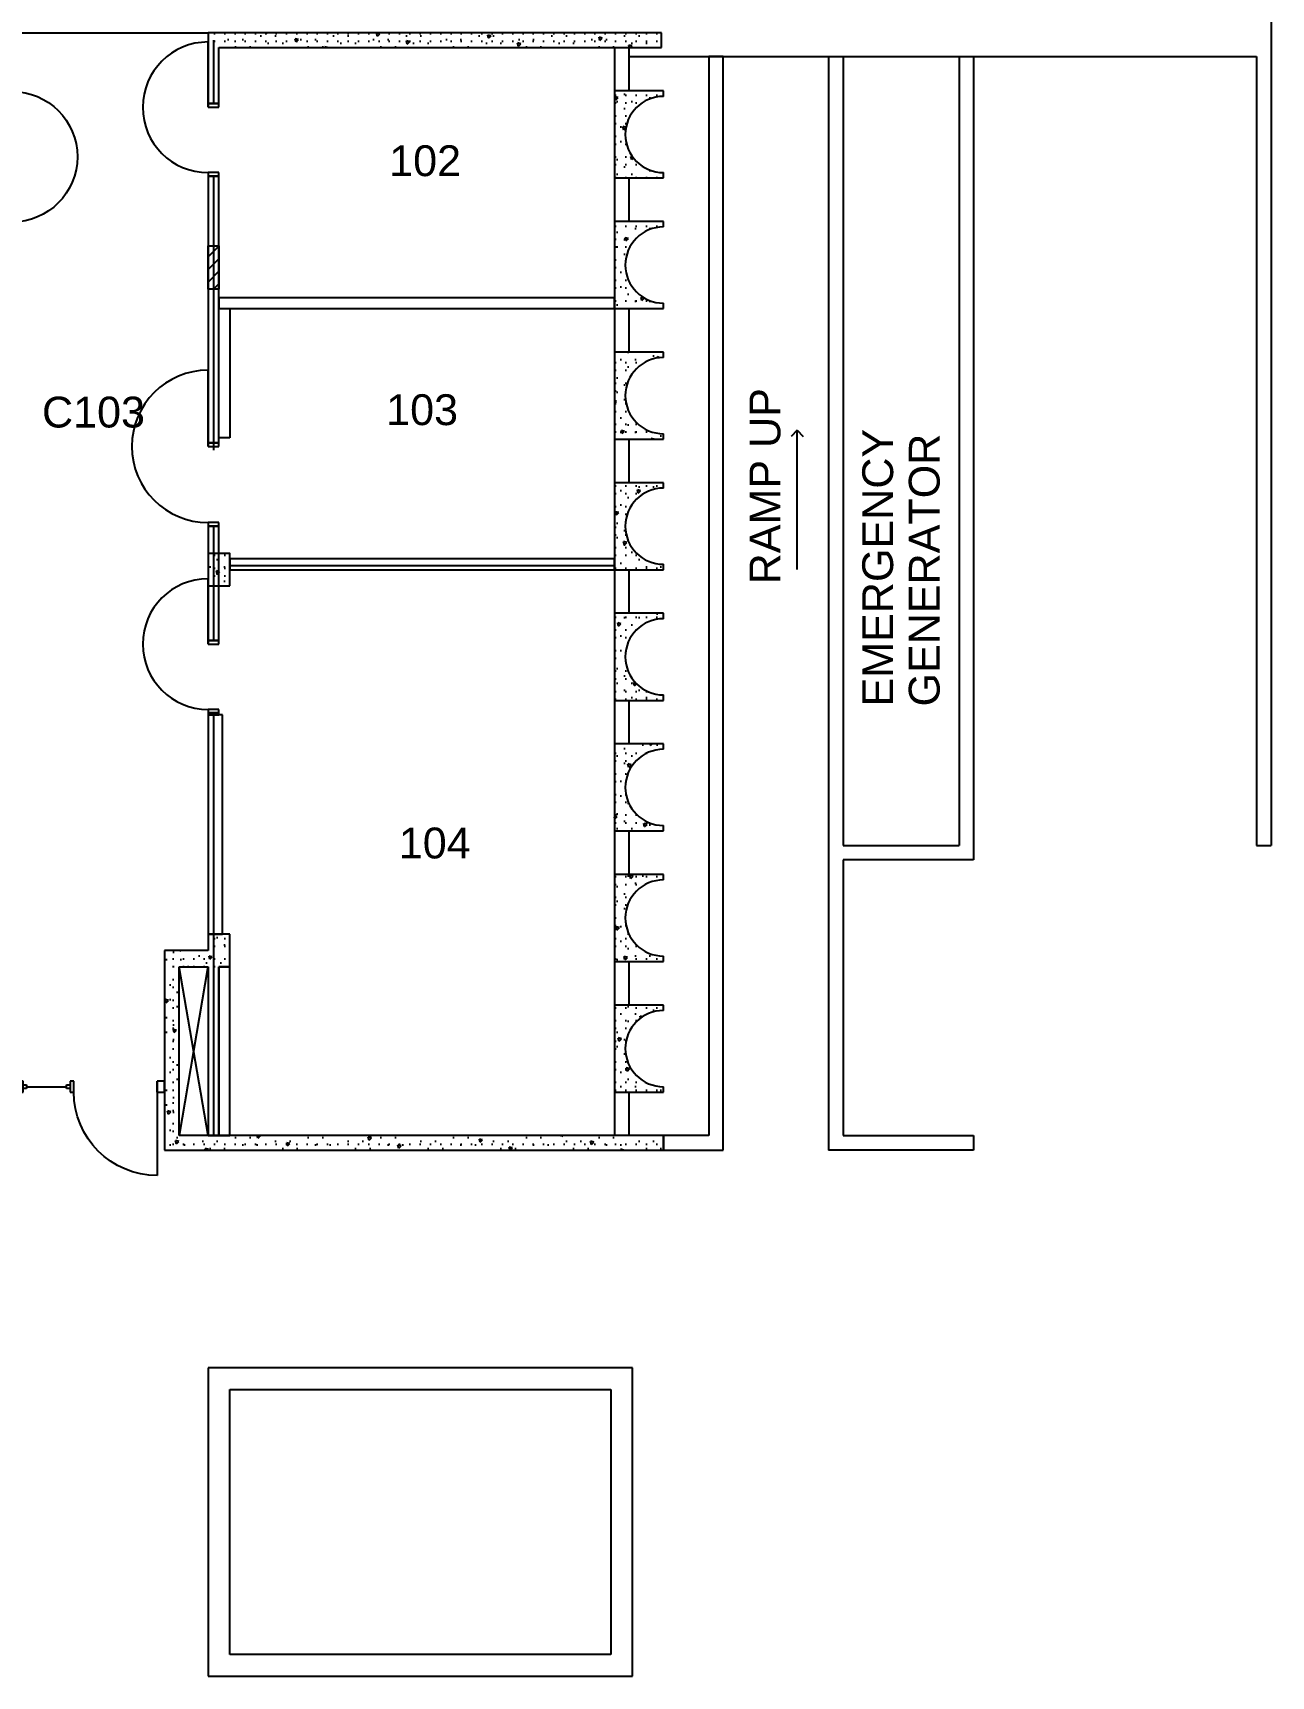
# Model space of a CAD drawing. Header units: inches. Extents: x -627 to 1864, y -404 to 1367.
# Drawn here: x 1181 to 1864, y -387 to 519 of the extents above; entities that cross this region are included whole.
import ezdxf

# ---------------------------------------------------------------- set-up
doc = ezdxf.new("R2010")
doc.units = ezdxf.units.IN
doc.header["$MEASUREMENT"] = 0
for name, color, linetype in [('A-DOOR', 4, 'Continuous'), ('A-GLAZ', 3, 'Continuous'), ('A-PFLR-NOTE', 3, 'Continuous'), ('A-WALL', 5, 'Continuous'), ('A-WALL-PATT', 1, 'Continuous'), ('S-COLS', 6, 'Continuous')]:
    doc.layers.add(name, color=color, linetype=linetype)
doc.styles.add('Arial', font='ARIAL.TTF')
doc.linetypes.add('1 HR RATED', pattern='A,0,[1,BI-11.Shx,S=0.091429,R=0,X=0,Y=0],-14.4,0', length=14.4)
doc.linetypes.add('2 HR RATED', pattern='A,0,[2,BI-11.Shx,S=0.091429,R=0,X=0,Y=0],-14.4,0', length=14.4)
pattern_1 = [(45, (0, 0), (-20.8303, 20.8303), [1.84252, -15.16535]), (45, (-4.402, 16.428), (-20.8303, 20.8303), [1.84252, -15.16535]), (105, (0, 0), (28.45473, 7.6244), [1.84252, -15.16535]), (105, (12.026, 12.026), (28.45473, 7.6244), [1.84252, -15.16535]), (165, (1.303, 1.303), (7.6244, 28.45473), [1.84252, -15.16535]), (165, (13.33, 13.33), (7.6244, 28.45473), [1.84252, -15.16535]), (45, (-2.0044, 2.0044), (-4.008794, 4.008794), [0, -5.669291, 0, -8.503937]), (90, (-3e-16, 4.009), (-5.669291, 0), [0, -4.251969, 0, -7.086614])]

# ---------------------------------------------------------------- blocks, each defined once
blk = doc.blocks.new('D1 Metal_307')
at = {"color": 0, "linetype": 'ByBlock'}
for p, q in [((-21, 0), (-23, 0)), ((-23, 0), (-23, -6)), ((-21, -6), (-21, 0)), ((23, 0), (21, 0)), ((21, 0), (21, -6)), ((21, 0), (63, 0)), ((23, -6), (23, 0)), ((-23, -6), (-21, -6)), ((21, -6), (23, -6))]:
    blk.add_line(p, q, dxfattribs=at)
blk.add_arc((21, 0), 42, 0, 180, dxfattribs=at)
blk = doc.blocks.new('D1 Metal_328')
at = {"color": 0, "linetype": 'ByBlock'}
for p, q in [((-18, 0), (-20, 0)), ((-20, 0), (-20, -6)), ((-18, -6), (-18, 0)), ((20, 0), (18, 0)), ((18, 0), (18, -6)), ((18, 0), (54, 0)), ((20, -6), (20, 0)), ((-20, -6), (-18, -6)), ((18, -6), (20, -6))]:
    blk.add_line(p, q, dxfattribs=at)
blk.add_arc((18, 0), 36, 0, 180, dxfattribs=at)
blk = doc.blocks.new('D1 Metal_215')
at = {"color": 0, "linetype": 'ByBlock'}
for p, q in [((-18, 0), (-19.97, 0)), ((-19.97, 0), (-19.97, -6)), ((-18, -6), (-18, 0)), ((19.97, 0), (18, 0)), ((18, 0), (18, -6)), ((18, 0), (54, 0)), ((19.97, -6), (19.97, 0)), ((-19.97, -6), (-18, -6)), ((18, -6), (19.97, -6))]:
    blk.add_line(p, q, dxfattribs=at)
blk.add_arc((18, 0), 36, 0, 180, dxfattribs=at)
blk = doc.blocks.new('D1 Metal_380')
at = {"color": 0, "linetype": 'ByBlock'}
for p, q in [((-18, 0), (-19.97, 0)), ((-19.97, 0), (-19.97, -8)), ((-18, -8), (-18, 0)), ((19.97, 0), (18, 0)), ((18, 0), (18, -8)), ((18, 0), (54, 0)), ((19.97, -8), (19.97, 0)), ((-19.97, -8), (-18, -8)), ((18, -8), (19.97, -8))]:
    blk.add_line(p, q, dxfattribs=at)
blk.add_arc((18, 0), 36, 0, 180, dxfattribs=at)
blk = doc.blocks.new('W Ribbon 81_19')
at = {"color": 0, "linetype": 'Continuous'}
for p, q in [((-13, 0), (-15, 0)), ((-15, 0), (-15, -6)), ((-13, -2), (-13, 0)), ((13, 0), (13, -2)), ((15, 0), (13, 0)), ((15, -6), (15, 0)), ((-15, -6), (-13, -6)), ((-13, -4), (-13, -2)), ((-13, -4), (-13, -2)), ((-13, -2), (-11, -2)), ((-13, -6), (-13, -4)), ((-11, -4), (-13, -4)), ((-11, -2), (-11, -4)), ((11, -3), (-11, -3)), ((11, -4), (11, -2)), ((11, -2), (13, -2)), ((13, -4), (11, -4)), ((13, -2), (13, -4)), ((13, -2), (13, -4)), ((13, -4), (13, -6)), ((13, -6), (15, -6))]:
    blk.add_line(p, q, dxfattribs=at)
blk = doc.blocks.new('D1_304')
at = {"color": 0, "linetype": 'ByBlock'}
blk.add_line((23, 0), (23, 46), dxfattribs=at)
blk.add_arc((23, 0), 46, 90, 180, dxfattribs=at)

msp = doc.modelspace()

# ---------------------------------------------------------------- hatches: boundary and pattern name
at = {"layer": 'A-WALL'}
h = msp.add_hatch(dxfattribs=at)
h.set_pattern_fill('LIGHTWEIGHT_CONCRETE', color=256, style=0, pattern_type=2)
h.set_pattern_definition(pattern_1)
h.paths.add_polyline_path([(1277.75, 21.88), (1277.75, 3.88), (1289.75, 3.88), (1289.75, 21.88)], flags=0)
h = msp.add_hatch(dxfattribs=at)
h.set_pattern_fill('LIGHTWEIGHT_CONCRETE', color=256, style=0, pattern_type=2)
h.set_pattern_definition(pattern_1)
h.paths.add_polyline_path([(1277.75, 12.84), (1253.75, 12.84), (1261.75, 3.84), (1277.75, 3.84)], flags=0)
at = {"layer": 'A-WALL-PATT'}
h = msp.add_hatch(dxfattribs=at)
h.set_pattern_fill('LIGHTWEIGHT_CONCRETE', color=256, style=0, pattern_type=2)
h.set_pattern_definition(pattern_1)
h.paths.add_polyline_path([(1283.75, 510.84), (1527.75, 510.84), (1527.75, 518.84), (1277.75, 518.84)], flags=0)
h = msp.add_hatch(dxfattribs=at)
h.set_pattern_fill('LIGHTWEIGHT_CONCRETE', color=256, style=0, pattern_type=2)
h.set_pattern_definition(pattern_1)
h.paths.add_polyline_path([(1528.75, 441.84), (1528.75, 438.84), (1501.75, 438.84), (1501.75, 486.84), (1528.75, 486.84), (1528.75, 483.84, 1)], flags=0)
h = msp.add_hatch(dxfattribs=at)
h.set_pattern_fill('LIGHTWEIGHT_CONCRETE', color=256, style=0, pattern_type=2)
h.set_pattern_definition(pattern_1)
h.paths.add_polyline_path([(1528.75, 369.84), (1528.75, 366.84), (1501.75, 366.84), (1501.75, 414.84), (1528.75, 414.84), (1528.75, 411.84, 1)], flags=0)
h = msp.add_hatch(dxfattribs=at)
h.set_pattern_fill('COMMON_BRICK', color=256, style=0, pattern_type=2)
h.set_pattern_definition([(45, (0, 0), (-3.474288, 3.474288), [])])
h.paths.add_polyline_path([(1277.75, 401.49), (1283.75, 401.49), (1283.75, 377.49), (1277.75, 377.49)])
h = msp.add_hatch(dxfattribs=at)
h.set_pattern_fill('LIGHTWEIGHT_CONCRETE', color=256, style=0, pattern_type=2)
h.set_pattern_definition(pattern_1)
h.paths.add_polyline_path([(1501.75, 294.84), (1528.75, 294.84), (1528.75, 297.84, -1), (1528.75, 339.84), (1528.75, 342.84), (1501.75, 342.84)], flags=0)
h = msp.add_hatch(dxfattribs=at)
h.set_pattern_fill('LIGHTWEIGHT_CONCRETE', color=256, style=0, pattern_type=2)
h.set_pattern_definition(pattern_1)
h.paths.add_polyline_path([(1528.75, 225.84), (1528.75, 222.84), (1501.75, 222.84), (1501.75, 270.84), (1528.75, 270.84), (1528.75, 267.84, 1)], flags=0)
h = msp.add_hatch(dxfattribs=at)
h.set_pattern_fill('LIGHTWEIGHT_CONCRETE', color=256, style=0, pattern_type=2)
h.set_pattern_definition(pattern_1)
h.paths.add_polyline_path([(1501.75, 150.84), (1528.75, 150.84), (1528.75, 153.84, -1), (1528.75, 195.84), (1528.75, 198.84), (1501.75, 198.84)], flags=0)
h = msp.add_hatch(dxfattribs=at)
h.set_pattern_fill('LIGHTWEIGHT_CONCRETE', color=256, style=0, pattern_type=2)
h.set_pattern_definition(pattern_1)
h.paths.add_polyline_path([(1528.75, 81.84), (1528.75, 78.84), (1501.75, 78.84), (1501.75, 126.84), (1528.75, 126.84), (1528.75, 123.84, 1)], flags=0)
h = msp.add_hatch(dxfattribs=at)
h.set_pattern_fill('LIGHTWEIGHT_CONCRETE', color=256, style=0, pattern_type=2)
h.set_pattern_definition(pattern_1)
h.paths.add_polyline_path([(1501.75, 6.84), (1528.75, 6.84), (1528.75, 9.84, -1), (1528.75, 51.84), (1528.75, 54.84), (1501.75, 54.84)], flags=0)
h = msp.add_hatch(dxfattribs=at)
h.set_pattern_fill('LIGHTWEIGHT_CONCRETE', color=256, style=0, pattern_type=2)
h.set_pattern_definition(pattern_1)
h.paths.add_polyline_path([(1253.75, 12.84), (1253.75, -97.16), (1261.75, -89.16), (1261.75, 3.84)], flags=0)
h = msp.add_hatch(dxfattribs=at)
h.set_pattern_fill('LIGHTWEIGHT_CONCRETE', color=256, style=0, pattern_type=2)
h.set_pattern_definition(pattern_1)
h.paths.add_polyline_path([(1528.75, -62.16), (1528.75, -65.16), (1501.75, -65.16), (1501.75, -17.16), (1528.75, -17.16), (1528.75, -20.16, 1)], flags=0)
h = msp.add_hatch(dxfattribs=at)
h.set_pattern_fill('LIGHTWEIGHT_CONCRETE', color=256, style=0, pattern_type=2)
h.set_pattern_definition(pattern_1)
h.paths.add_polyline_path([(1253.75, -97.16), (1528.75, -97.16), (1528.75, -89.16), (1261.75, -89.16)], flags=0)
at = {"layer": 'S-COLS'}
h = msp.add_hatch(dxfattribs=at)
h.set_pattern_fill('LIGHTWEIGHT_CONCRETE', color=256, style=0, pattern_type=2)
h.set_pattern_definition(pattern_1)
h.paths.add_polyline_path([(1289.75, 213.88), (1289.75, 231.88), (1277.75, 231.88), (1277.75, 213.88)], flags=0)

# ---------------------------------------------------------------- linework, layer by layer
at = {"layer": 'A-DOOR', "linetype": 'Continuous'}
msp.add_line((1277.75, 143.88), (1283.75, 143.88), dxfattribs=at)
at = {"layer": 'A-PFLR-NOTE', "linetype": 'Continuous'}
for p, q in [((1602.49, 299.73), (1599.16, 296.39)), ((1602.49, 222.98), (1602.49, 299.73)), ((1602.49, 299.73), (1605.83, 296.39))]:
    msp.add_line(p, q, dxfattribs=at)
at = {"layer": 'A-WALL', "linetype": 'Continuous'}
for p, q in [((1863.75, 739.34), (1863.75, 70.84)), ((1169.75, 518.84), (1277.75, 518.84)), ((1277.75, 518.84), (1277.75, 479.81)), ((1527.75, 518.84), (1277.75, 518.84)), ((1527.75, 510.84), (1527.75, 518.84)), ((1283.75, 479.81), (1283.75, 510.84)), ((1283.75, 510.84), (1527.75, 510.84)), ((1501.75, 510.84), (1501.75, 486.84)), ((1509.75, 510.84), (1509.75, 486.84)), ((1509.75, 505.84), (1855.75, 505.84)), ((1561.75, 505.84), (1553.75, 505.84)), ((1553.75, 505.84), (1553.75, -89.16)), ((1561.75, -97.16), (1561.75, 505.84)), ((1619.75, 505.84), (1619.75, -97.16)), ((1627.75, 505.84), (1627.75, 70.84)), ((1691.75, 505.84), (1691.75, 70.84)), ((1699.75, 505.84), (1699.75, 62.84)), ((1855.75, 505.84), (1855.75, 70.84)), ((1528.75, 486.84), (1501.75, 486.84)), ((1501.75, 486.84), (1501.75, 438.84)), ((1528.75, 483.84), (1528.75, 486.84)), ((1283.75, 479.81), (1277.75, 479.81)), ((1277.75, 479.81), (1283.75, 479.81)), ((1277.75, 439.88), (1277.75, 292.84)), ((1283.75, 439.88), (1277.75, 439.88)), ((1277.75, 439.81), (1283.75, 439.81)), ((1283.75, 292.84), (1283.75, 439.88)), ((1501.75, 438.84), (1501.75, 414.84)), ((1501.75, 438.84), (1528.75, 438.84)), ((1509.75, 438.84), (1509.75, 414.84)), ((1528.75, 438.84), (1528.75, 441.84)), ((1528.75, 414.84), (1501.75, 414.84)), ((1501.75, 414.84), (1501.75, 366.84)), ((1528.75, 411.84), (1528.75, 414.84)), ((1501.75, 372.84), (1283.75, 372.84)), ((1283.75, 372.84), (1283.75, 366.84)), ((1501.75, 366.84), (1501.75, 372.84)), ((1283.75, 366.84), (1501.75, 366.84)), ((1289.75, 366.84), (1289.75, 295.55)), ((1501.75, 366.84), (1501.75, 342.84)), ((1501.75, 366.84), (1528.75, 366.84)), ((1509.75, 366.84), (1509.75, 342.84)), ((1528.75, 366.84), (1528.75, 369.84)), ((1528.75, 342.84), (1501.75, 342.84)), ((1501.75, 342.84), (1501.75, 294.84)), ((1528.75, 339.84), (1528.75, 342.84)), ((1283.75, 292.84), (1277.75, 292.84)), ((1277.75, 292.84), (1283.75, 292.84)), ((1289.75, 295.55), (1283.75, 295.55)), ((1501.75, 294.84), (1501.75, 270.84)), ((1501.75, 294.84), (1528.75, 294.84)), ((1509.75, 294.84), (1509.75, 270.84)), ((1528.75, 294.84), (1528.75, 297.84)), ((1528.75, 270.84), (1501.75, 270.84)), ((1501.75, 270.84), (1501.75, 222.84)), ((1528.75, 267.84), (1528.75, 270.84)), ((1277.75, 246.84), (1283.75, 246.84)), ((1277.75, 246.84), (1277.75, 183.81)), ((1283.75, 246.84), (1277.75, 246.84)), ((1283.75, 183.81), (1283.75, 246.84)), ((1501.75, 228.84), (1289.75, 228.84)), ((1289.75, 228.84), (1289.75, 222.84)), ((1501.75, 222.84), (1501.75, 228.84)), ((1289.75, 222.84), (1501.75, 222.84)), ((1501.75, 222.84), (1501.75, 198.84)), ((1501.75, 222.84), (1528.75, 222.84)), ((1509.75, 222.84), (1509.75, 198.84)), ((1528.75, 222.84), (1528.75, 225.84)), ((1528.75, 198.84), (1501.75, 198.84)), ((1501.75, 198.84), (1501.75, 150.84)), ((1528.75, 195.84), (1528.75, 198.84)), ((1277.75, 183.81), (1283.75, 183.81)), ((1501.75, 150.84), (1501.75, 126.84)), ((1501.75, 150.84), (1528.75, 150.84)), ((1509.75, 150.84), (1509.75, 126.84)), ((1528.75, 150.84), (1528.75, 153.84)), ((1277.75, 143.88), (1277.75, 142.84)), ((1283.75, 143.88), (1277.75, 143.88)), ((1285.75, 142.84), (1277.75, 142.84)), ((1277.75, 142.84), (1277.75, 21.88)), ((1277.75, 142.84), (1283.75, 142.84)), ((1283.75, 142.84), (1283.75, 143.88)), ((1285.75, 21.88), (1285.75, 142.84)), ((1528.75, 126.84), (1501.75, 126.84)), ((1501.75, 126.84), (1501.75, 78.84)), ((1528.75, 123.84), (1528.75, 126.84)), ((1528.75, 78.84), (1528.75, 81.84)), ((1501.75, 78.84), (1501.75, 54.84)), ((1501.75, 78.84), (1528.75, 78.84)), ((1509.75, 78.84), (1509.75, 54.84)), ((1627.75, 70.84), (1691.75, 70.84)), ((1855.75, 70.84), (1863.75, 70.84)), ((1528.75, 54.84), (1501.75, 54.84)), ((1501.75, 54.84), (1501.75, 6.84)), ((1528.75, 51.84), (1528.75, 54.84)), ((1699.75, 62.84), (1627.75, 62.84)), ((1627.75, 62.84), (1627.75, -89.16)), ((1277.75, 21.88), (1285.75, 21.88)), ((1277.75, 21.88), (1277.75, 12.84)), ((1289.75, 21.88), (1277.75, 21.88)), ((1289.75, 3.88), (1289.75, 21.88)), ((1253.75, 12.84), (1253.75, -97.16)), ((1277.75, 12.84), (1253.75, 12.84)), ((1528.75, 6.84), (1528.75, 9.84)), ((1277.59, 3.88), (1261.75, -89.16)), ((1277.75, -89.16), (1261.75, 3.88)), ((1261.75, -89.16), (1261.75, 3.84)), ((1261.75, 3.84), (1277.75, 3.84)), ((1277.75, 3.88), (1277.75, -89.16)), ((1283.75, 3.88), (1283.75, -89.16)), ((1289.75, 3.88), (1283.75, 3.88)), ((1283.75, -89.16), (1283.75, 3.88)), ((1283.75, 3.88), (1289.75, 3.88)), ((1289.75, -89.16), (1289.75, 3.88)), ((1501.75, 6.84), (1501.75, -17.16)), ((1501.75, 6.84), (1528.75, 6.84)), ((1509.75, 6.84), (1509.75, -17.16)), ((1528.75, -17.16), (1501.75, -17.16)), ((1501.75, -17.16), (1501.75, -65.16)), ((1528.75, -20.16), (1528.75, -17.16)), ((1249.75, -65.16), (1249.75, -59.16)), ((1253.75, -59.16), (1249.75, -59.16)), ((1249.75, -59.16), (1249.75, -65.16)), ((1253.75, -65.16), (1253.75, -59.16)), ((1528.75, -65.16), (1528.75, -62.16)), ((1249.75, -65.16), (1253.75, -65.16)), ((1501.75, -65.16), (1528.75, -65.16)), ((1501.75, -65.16), (1501.75, -89.16)), ((1509.75, -65.16), (1509.75, -89.16)), ((1528.75, -89.16), (1261.75, -89.16)), ((1277.75, -89.16), (1283.75, -89.16)), ((1283.75, -89.16), (1289.75, -89.16)), ((1553.75, -89.16), (1528.75, -89.16)), ((1528.75, -89.16), (1528.75, -97.16)), ((1528.75, -97.16), (1528.75, -89.16)), ((1627.75, -89.16), (1699.75, -89.16)), ((1699.75, -89.16), (1699.75, -97.16)), ((1253.75, -97.16), (1528.75, -97.16)), ((1528.75, -97.16), (1553.75, -97.16)), ((1553.75, -97.16), (1561.75, -97.16)), ((1699.75, -97.16), (1619.75, -97.16)), ((1511.75, -217.16), (1277.75, -217.16)), ((1277.75, -217.16), (1277.75, -387.16)), ((1511.75, -387.16), (1511.75, -217.16)), ((1289.75, -229.16), (1499.75, -229.16)), ((1289.75, -375.16), (1289.75, -229.16)), ((1499.75, -229.16), (1499.75, -375.16)), ((1499.75, -375.16), (1289.75, -375.16)), ((1277.75, -387.16), (1511.75, -387.16))]:
    msp.add_line(p, q, dxfattribs=at)
msp.add_lwpolyline([(1277.75, 401.49), (1283.75, 401.49), (1283.75, 377.49), (1277.75, 377.49)], close=True, dxfattribs=at)
for centre in [(1528.75, 462.84), (1528.75, 390.84), (1528.75, 318.84), (1528.75, 246.84), (1528.75, 174.84), (1528.75, 102.84), (1528.75, 30.84), (1528.75, -41.16)]:
    msp.add_arc(centre, 21, 90, 270, dxfattribs=at)
at = {"layer": 'A-WALL-PATT', "linetype": '1 HR RATED'}
for p, q in [((1280.71, 514.84), (1280.71, 479.81)), ((1280.71, 439.81), (1280.71, 288.84)), ((1280.71, 246.84), (1280.71, 183.81)), ((1289.75, 225.22), (1501.75, 225.22)), ((1280.71, 142.84), (1280.71, 8.84))]:
    msp.add_line(p, q, dxfattribs=at)
at = {"layer": 'A-WALL-PATT', "linetype": '2 HR RATED'}
msp.add_line((1280.71, 8.84), (1280.71, -89.16), dxfattribs=at)
at = {"layer": 'S-COLS', "linetype": 'Continuous'}
msp.add_lwpolyline([(1289.75, 213.88), (1289.75, 231.88), (1277.75, 231.88), (1277.75, 213.88)], close=True, dxfattribs=at)

# ---------------------------------------------------------------- block references
at = {"layer": 'A-DOOR', "linetype": 'Continuous', "rotation": 90}
for name, p in [('D1 Metal_328', (1277.75, 459.81)), ('D1 Metal_307', (1277.75, 269.84)), ('D1 Metal_215', (1277.75, 163.84))]:
    msp.add_blockref(name, p, dxfattribs=at)
at = {"layer": 'A-DOOR', "linetype": 'Continuous', "xscale": -1}
for name, p, rotation in [('D1 Metal_380', (1169.75, 432.51), 270), ('D1_304', (1226.75, -65.16), 180)]:
    msp.add_blockref(name, p, dxfattribs=dict(at, rotation=rotation))
at = {"layer": 'A-GLAZ', "rotation": 180}
msp.add_blockref('W Ribbon 81_19', (1188.75, -65.16), dxfattribs=at)

# ---------------------------------------------------------------- texts
at = {"layer": 'A-PFLR-NOTE', "char_height": 17, "style": 'Arial'}
for s, insert, attachment_point, line_spacing_factor in [('102', (1397.4, 439.61), 8, 0.909016), ('C103', (1214.58, 301.02), 8, 0.911688), ('103', (1395.73, 302.34), 8, 0.905896), ('104', (1402.7, 72.06), 5, 1.775008)]:
    msp.add_mtext(s, dxfattribs=dict(at, insert=insert, attachment_point=attachment_point, line_spacing_factor=line_spacing_factor))
at = {"layer": 'A-PFLR-NOTE', "insert": (1593.46, 214.79), "char_height": 17, "attachment_point": 7, "rotation": 90, "style": 'Arial'}
msp.add_mtext('\\A1;{\\fArial|b0|i0|c0|p34;RAMP UP}', dxfattribs=at)
at = {"layer": 'A-PFLR-NOTE', "insert": (1681.27, 147.46), "char_height": 17, "width": 87.9424, "attachment_point": 7, "rotation": 90, "line_spacing_factor": 0.905133, "style": 'Arial'}
msp.add_mtext('\\A1;{\\fArial|b0|i0|c0|p34;EMERGENCY GENERATOR}', dxfattribs=at)

doc.saveas('drawing.dxf')
